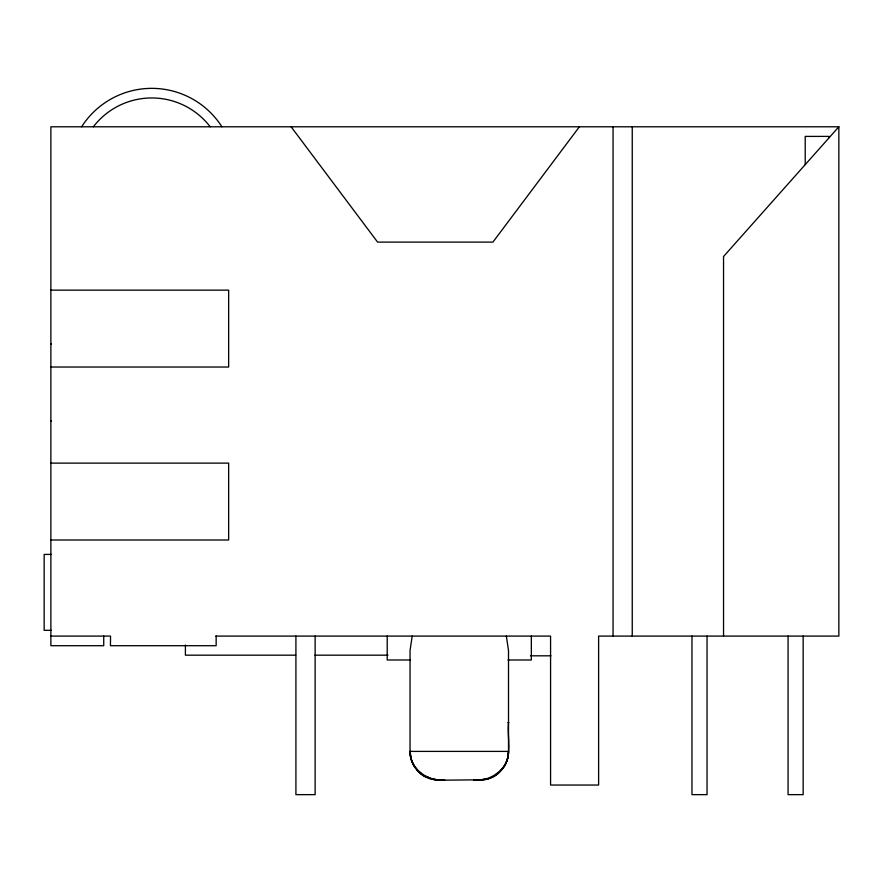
<?xml version="1.0" encoding="UTF-8"?>
<svg xmlns="http://www.w3.org/2000/svg" width="883" height="883" viewBox="0 0 883 883"><rect width="100%" height="100%" fill="white"/><g stroke="black" fill="none" stroke-linecap="round" stroke-linejoin="round"><path stroke-width="1.32" d="M502.736 768.111C512.802 755.12 506.941 737.482 508.509 722.581M412.206 636.091L410.043 650.506L410.043 751.4C409.778 769.358 428.1 781.565 444.866 780.23L440.849 780.119M506.356 636.091L508.509 650.506L508.509 751.4C508.751 769.413 490.462 781.499 473.696 780.23L476.08 780.119M579.391 126.788L492.913 242.108L377.593 242.108L291.114 126.788M103.73 636.091L103.73 645.705L50.872 645.705L50.872 126.788L838.85 126.788L723.541 256.523L723.541 636.091M495.529 774.678L497.482 773.177M479.657 779.954L484.326 779.159M417.14 770.296A29.018 29.018 0 0 0 430.352 778.883L439.293 780.23L484.657 779.755A29.117 29.117 0 0 0 498.244 773.409L504.546 765.958A28.72 28.72 0 0 0 508.509 751.4L410.043 751.4L411.688 760.947L413.906 765.793M479.259 780.23L487.902 778.972L492.846 776.985A28.852 28.852 0 0 0 504.336 766.312A28.698 28.698 0 0 0 508.509 751.4M50.872 290.154L228.653 290.154L228.653 367.03L50.872 367.03M50.872 343.962L51.479 343.962M50.872 420.838L51.479 420.838M50.872 463.122L228.653 463.122L228.653 539.999L50.872 539.999M51.446 554.414L44.15 554.414L44.15 630.33L51.446 630.33M50.872 636.091L110.541 636.091L110.452 645.705L216.158 645.705L216.158 636.091M215.728 636.091L550.573 636.091L550.573 785.042L598.619 785.042L598.619 636.091L838.85 636.091L838.85 126.788M295.673 655.175L185.408 655.175L185.408 645.02M314.966 655.175L388.012 655.175M530.506 655.815L550.981 655.815M410.54 659.987L387.207 659.987L387.207 636.091M508.012 659.987L531.345 659.987L531.345 636.091M507.946 722.581L508.751 722.581M439.293 780.23L433.972 779.766L424.237 776.179A28.808 28.808 0 0 1 410.507 756.621L410.043 751.4C410.098 760.064 414.491 768.365 421.39 773.552M434.502 779.17L436.864 779.7M426.103 776.422L429.734 777.879M829.236 137.605L829.236 136.401L805.219 136.401L805.219 164.624M803.155 636.091L803.155 794.645L788.066 794.645L788.066 636.091M707.051 636.091L707.051 794.645L691.974 794.645L691.974 636.091M632.25 126.788L632.25 636.091M613.056 126.788L613.056 636.091M315.132 636.091L315.132 794.645L295.915 794.645L295.915 636.091M81.622 126.788A83.234 83.234 0 0 1 221.92 126.788M93.344 126.788A73.62 73.62 0 0 1 210.198 126.788"/></g></svg>
